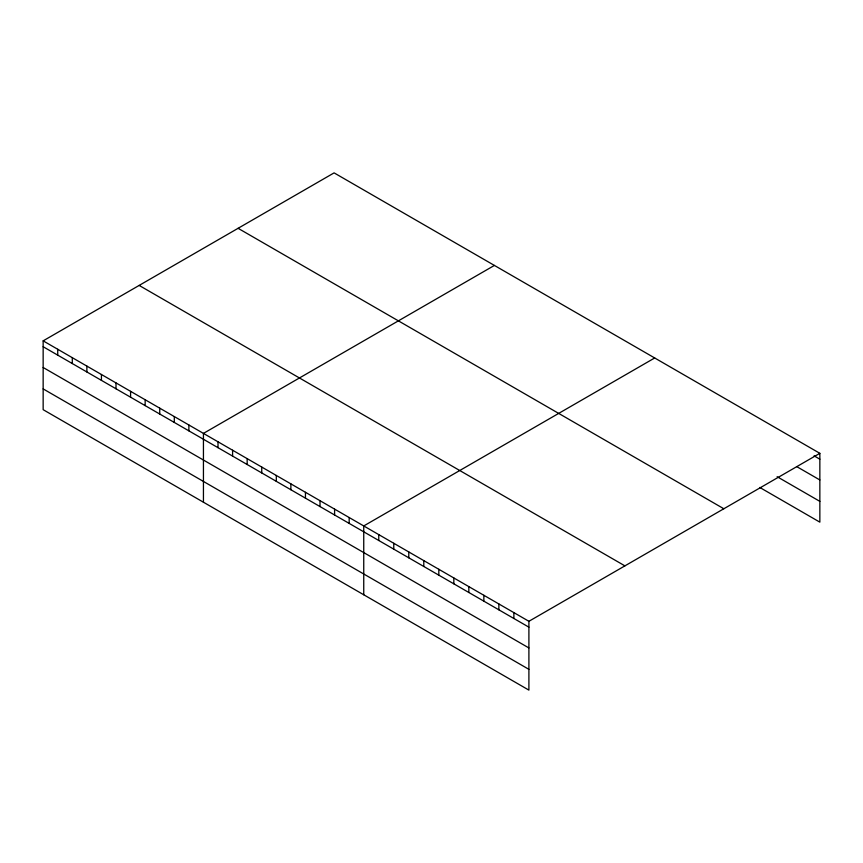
<?xml version="1.0" encoding="UTF-8"?>
<svg xmlns="http://www.w3.org/2000/svg" width="863" height="863" viewBox="0 0 863 863"><rect width="100%" height="100%" fill="white"/><g stroke="black" fill="none" stroke-linecap="round" stroke-linejoin="round"><path stroke-width="1.29" d="M819.85 453.323L528.9 621.295L528.9 690.12L43.15 409.677L43.15 340.853L334.1 172.88L819.85 453.323L819.85 522.147L759.796 487.466M494.402 265.426L203.441 433.399L203.441 502.234M654.693 357.972L363.744 525.945L363.744 594.78M814.079 455.847L819.85 459.181M796.754 466.624L819.85 479.957M777.121 476.7L819.85 501.371M238.091 228.307L723.83 508.749M139.17 285.426L624.909 565.869M43.15 340.853L528.9 621.295M43.15 346.721L528.9 627.164M43.15 367.498L528.9 647.94M43.15 388.9L528.9 669.343M513.884 612.633L513.884 618.491M498.868 603.96L498.868 609.828M483.852 595.297L483.852 601.155M468.836 586.624L468.836 592.493M453.83 577.962L453.83 583.82M438.814 569.289L438.814 575.157M423.798 560.626L423.798 566.484M408.782 551.953L408.782 557.822M393.765 543.28L393.765 549.148M378.76 534.618L378.76 540.486M349.17 517.53L349.17 523.399M334.596 509.127L334.596 514.984M320.022 500.713L320.022 506.57M305.448 492.298L305.448 498.156M290.885 483.884L290.885 489.742M276.311 475.47L276.311 481.338M261.737 467.056L261.737 472.924M247.163 458.641L247.163 464.51M232.589 450.227L232.589 456.096M218.015 441.813L218.015 447.681M188.878 424.984L188.878 430.853M174.304 416.581L174.304 422.439M159.731 408.167L159.731 414.024M145.157 399.752L145.157 405.61M130.583 391.338L130.583 397.196M116.009 382.924L116.009 388.792M101.435 374.51L101.435 380.378M86.872 366.095L86.872 371.964M72.298 357.681L72.298 363.55M57.724 349.267L57.724 355.135"/></g></svg>
